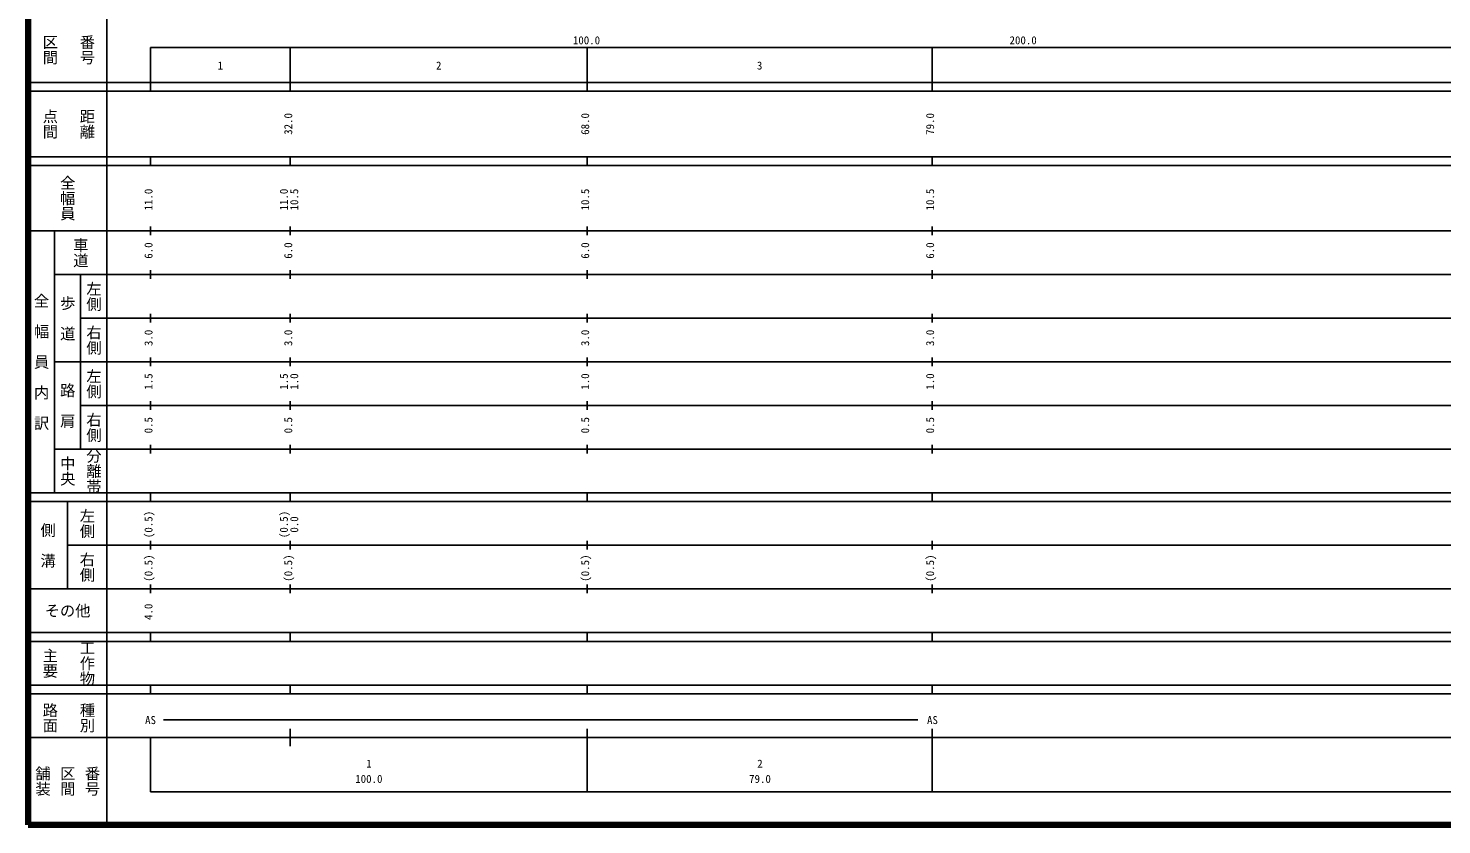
# Model space of a CAD drawing. Units: millimetres on the paper, enlarged 1000 times. Extents: x 40000 to 680000, y 20000 to 380000.
# Drawn here: x 40000 to 363711, y 20000 to 202409 of the extents above; entities that cross this region are included whole.
import ezdxf
from ezdxf.enums import TextEntityAlignment as Align

# ---------------------------------------------------------------- set-up
doc = ezdxf.new("R2010")
doc.units = ezdxf.units.MM
doc.header["$LTSCALE"] = 1000
doc.layers.add('M-TTL', color=2, linetype='Continuous', lineweight=140)
doc.layers.add('M-TTL-BAND', color=7, linetype='Continuous', lineweight=25)
doc.styles.add('@ＭＳ ゴシック', font='')
doc.styles.add('ＭＳ ゴシック', font='')
doc.styles.get('@ＭＳ ゴシック').set_extended_font_data('@MS Gothic')
doc.styles.get('ＭＳ ゴシック').set_extended_font_data('MS Gothic')

msp = doc.modelspace()

# ---------------------------------------------------------------- linework, layer by layer
at = {"layer": 'M-TTL'}
for p, q in [((40000, 380000), (40000, 20000)), ((40000, 20000), (680000, 20000))]:
    msp.add_line(p, q, dxfattribs=at)
at = {"layer": 'M-TTL-BAND'}
for p, q in [((58000, 370000), (58000, 20000)), ((68000, 198000), (579000, 198000)), ((68000, 198000), (68000, 188000)), ((100000, 188000), (100000, 198000)), ((168000, 188000), (168000, 198000)), ((247000, 188000), (247000, 198000)), ((40000, 190000), (579000, 190000)), ((40000, 188000), (579000, 188000)), ((40000, 173000), (579000, 173000)), ((68000, 171000), (68000, 173000)), ((100000, 171000), (100000, 173000)), ((168000, 171000), (168000, 173000)), ((247000, 171000), (247000, 173000)), ((40000, 171000), (579000, 171000)), ((40000, 156000), (579000, 156000)), ((46000, 96000), (46000, 156000)), ((68000, 155000), (68000, 157000)), ((100000, 155000), (100000, 157000)), ((168000, 155000), (168000, 157000)), ((247000, 155000), (247000, 157000)), ((46000, 146000), (579000, 146000)), ((52000, 146000), (52000, 106000)), ((68000, 145000), (68000, 147000)), ((100000, 145000), (100000, 147000)), ((168000, 145000), (168000, 147000)), ((247000, 145000), (247000, 147000)), ((52000, 136000), (579000, 136000)), ((68000, 135000), (68000, 137000)), ((100000, 135000), (100000, 137000)), ((168000, 135000), (168000, 137000)), ((247000, 135000), (247000, 137000)), ((68000, 125000), (68000, 127000)), ((100000, 125000), (100000, 127000)), ((168000, 125000), (168000, 127000)), ((247000, 125000), (247000, 127000)), ((46000, 126000), (579000, 126000)), ((68000, 115000), (68000, 117000)), ((100000, 115000), (100000, 117000)), ((168000, 115000), (168000, 117000)), ((247000, 115000), (247000, 117000)), ((52000, 116000), (579000, 116000)), ((68000, 105000), (68000, 107000)), ((100000, 105000), (100000, 107000)), ((168000, 105000), (168000, 107000)), ((247000, 105000), (247000, 107000)), ((46000, 106000), (579000, 106000)), ((40000, 96000), (579000, 96000)), ((40000, 94000), (579000, 94000)), ((49000, 94000), (49000, 74000)), ((68000, 94000), (68000, 96000)), ((100000, 94000), (100000, 96000)), ((168000, 94000), (168000, 96000)), ((247000, 94000), (247000, 96000)), ((68000, 83000), (68000, 85000)), ((100000, 83000), (100000, 85000)), ((168000, 83000), (168000, 85000)), ((247000, 83000), (247000, 85000)), ((49000, 84000), (579000, 84000)), ((68000, 73000), (68000, 75000)), ((100000, 73000), (100000, 75000)), ((168000, 73000), (168000, 75000)), ((247000, 73000), (247000, 75000)), ((40000, 74000), (579000, 74000)), ((40000, 64000), (579000, 64000)), ((40000, 62000), (579000, 62000)), ((68000, 62000), (68000, 64000)), ((100000, 62000), (100000, 64000)), ((168000, 62000), (168000, 64000)), ((247000, 62000), (247000, 64000)), ((40000, 52000), (579000, 52000)), ((68000, 50000), (68000, 52000)), ((100000, 50000), (100000, 52000)), ((168000, 50000), (168000, 52000)), ((247000, 50000), (247000, 52000)), ((40000, 50000), (579000, 50000)), ((71000, 44000), (243738, 44000)), ((40000, 40000), (579000, 40000)), ((68000, 40000), (68000, 27500)), ((100000, 38000), (100000, 42000)), ((168000, 27500), (168000, 42000)), ((247000, 27500), (247000, 42000)), ((68000, 27500), (579000, 27500))]:
    msp.add_line(p, q, dxfattribs=at)

# ---------------------------------------------------------------- texts
at = {"layer": 'M-TTL-BAND', "style": '@ＭＳ ゴシック'}
for s, p in [('番号', (53500, 197500)), ('区間', (45000, 197500)), ('点間', (45000, 180500)), ('距離', (53500, 180500)), ('全幅員', (49000, 163500)), ('車道', (52000, 151000)), ('左側', (55000, 141000)), ('全\u3000幅\u3000員\u3000内\u3000訳', (43000, 126000)), ('歩\u3000道', (49000, 136000)), ('右側', (55000, 131000)), ('左側', (55000, 121000)), ('路\u3000肩', (49000, 116000)), ('右側', (55000, 111000)), ('中央', (49000, 101000)), ('分離帯', (55000, 101000)), ('左側', (53500, 89000)), ('側\u3000溝', (44500, 84000)), ('右側', (53500, 79000)), ('工作物', (53500, 57000)), ('主要', (45000, 57000)), ('路面', (45000, 44500)), ('種別', (53500, 44500)), ('舗装', (43333, 30000)), ('区間', (49000, 30000)), ('番号', (54667, 30000))]:
    msp.add_text(s, height=2566, rotation=270, dxfattribs=at).set_placement(p, align=Align.MIDDLE_CENTER)
at = {"layer": 'M-TTL-BAND', "style": 'ＭＳ ゴシック'}
for s, p in [('100.0', (167844, 198195)), ('200.0', (267844, 198195)), ('1', (84000, 192405)), ('2', (134000, 192405)), ('3', (207500, 192405)), ('AS', (68000, 42500)), ('AS', (247080, 42500)), ('1', (118000, 32523)), ('2', (207577, 32523)), ('100.0', (118000, 29033)), ('79.0', (207577, 29033))]:
    msp.add_text(s, height=1833, dxfattribs=at).set_placement(p, align=Align.BOTTOM_CENTER)
for s, p in [('32.0', (101000, 180500)), ('68.0', (169000, 180500)), ('79.0', (248000, 180500)), ('11.0', (69000, 163174)), ('11.0', (100000, 163174)), ('10.5', (102370, 163174)), ('10.5', (169000, 163174)), ('10.5', (248000, 163174)), ('6.0', (69000, 151500)), ('6.0', (101000, 151500)), ('6.0', (169000, 151500)), ('6.0', (248000, 151500)), ('3.0', (69000, 131500)), ('3.0', (101000, 131500)), ('3.0', (169000, 131500)), ('3.0', (248000, 131500)), ('1.5', (69000, 121500)), ('1.5', (100000, 121500)), ('1.0', (102370, 121500)), ('1.0', (169000, 121500)), ('1.0', (248000, 121500)), ('0.5', (69000, 111500)), ('0.5', (101000, 111500)), ('0.5', (169000, 111500)), ('0.5', (248000, 111500)), ('(0.5)', (69000, 88764)), ('(0.5)', (100000, 88764)), ('0.0', (102370, 88764)), ('(0.5)', (69000, 78764)), ('(0.5)', (101000, 78764)), ('(0.5)', (169000, 78764)), ('(0.5)', (248000, 78764)), ('4.0', (69000, 68764))]:
    msp.add_text(s, height=1833, rotation=90, dxfattribs=at).set_placement(p, align=Align.BOTTOM_CENTER)
msp.add_text('その他', height=2566, dxfattribs=at).set_placement((49000, 69000), align=Align.MIDDLE_CENTER)

doc.saveas('drawing.dxf')
